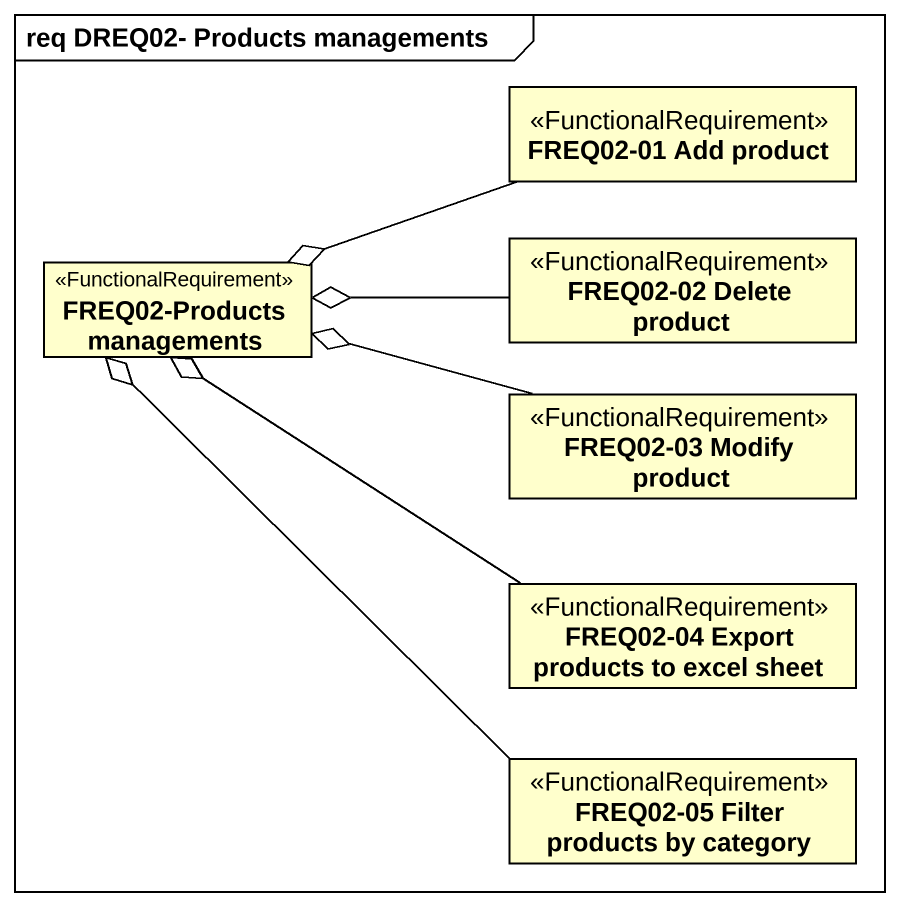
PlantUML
@startuml
mainframe req DREQ02- Products managements
hide circle
hide empty members
class "FREQ02-01 Add product" as FREQ02_01_Add_product <<FunctionalRequirement>>
class "FREQ02-Products managements" as FREQ02_Products_managements <<FunctionalRequirement>>
class "FREQ02-02 Delete product" as FREQ02_02_Delete_product <<FunctionalRequirement>>
class "FREQ02-03 Modify product" as FREQ02_03_Modify_product <<FunctionalRequirement>>
class "FREQ02-04 Export products to excel sheet" as FREQ02_04_Export_products <<FunctionalRequirement>>
class "FREQ02-05 Filter products by category" as FREQ02_05_Filter_products <<FunctionalRequirement>>
FREQ02_01_Add_product -left-o FREQ02_Products_managements
FREQ02_02_Delete_product -left-o FREQ02_Products_managements
FREQ02_03_Modify_product -left-o FREQ02_Products_managements
FREQ02_04_Export_products -up-o FREQ02_Products_managements
FREQ02_05_Filter_products -up-o FREQ02_Products_managements
@enduml
